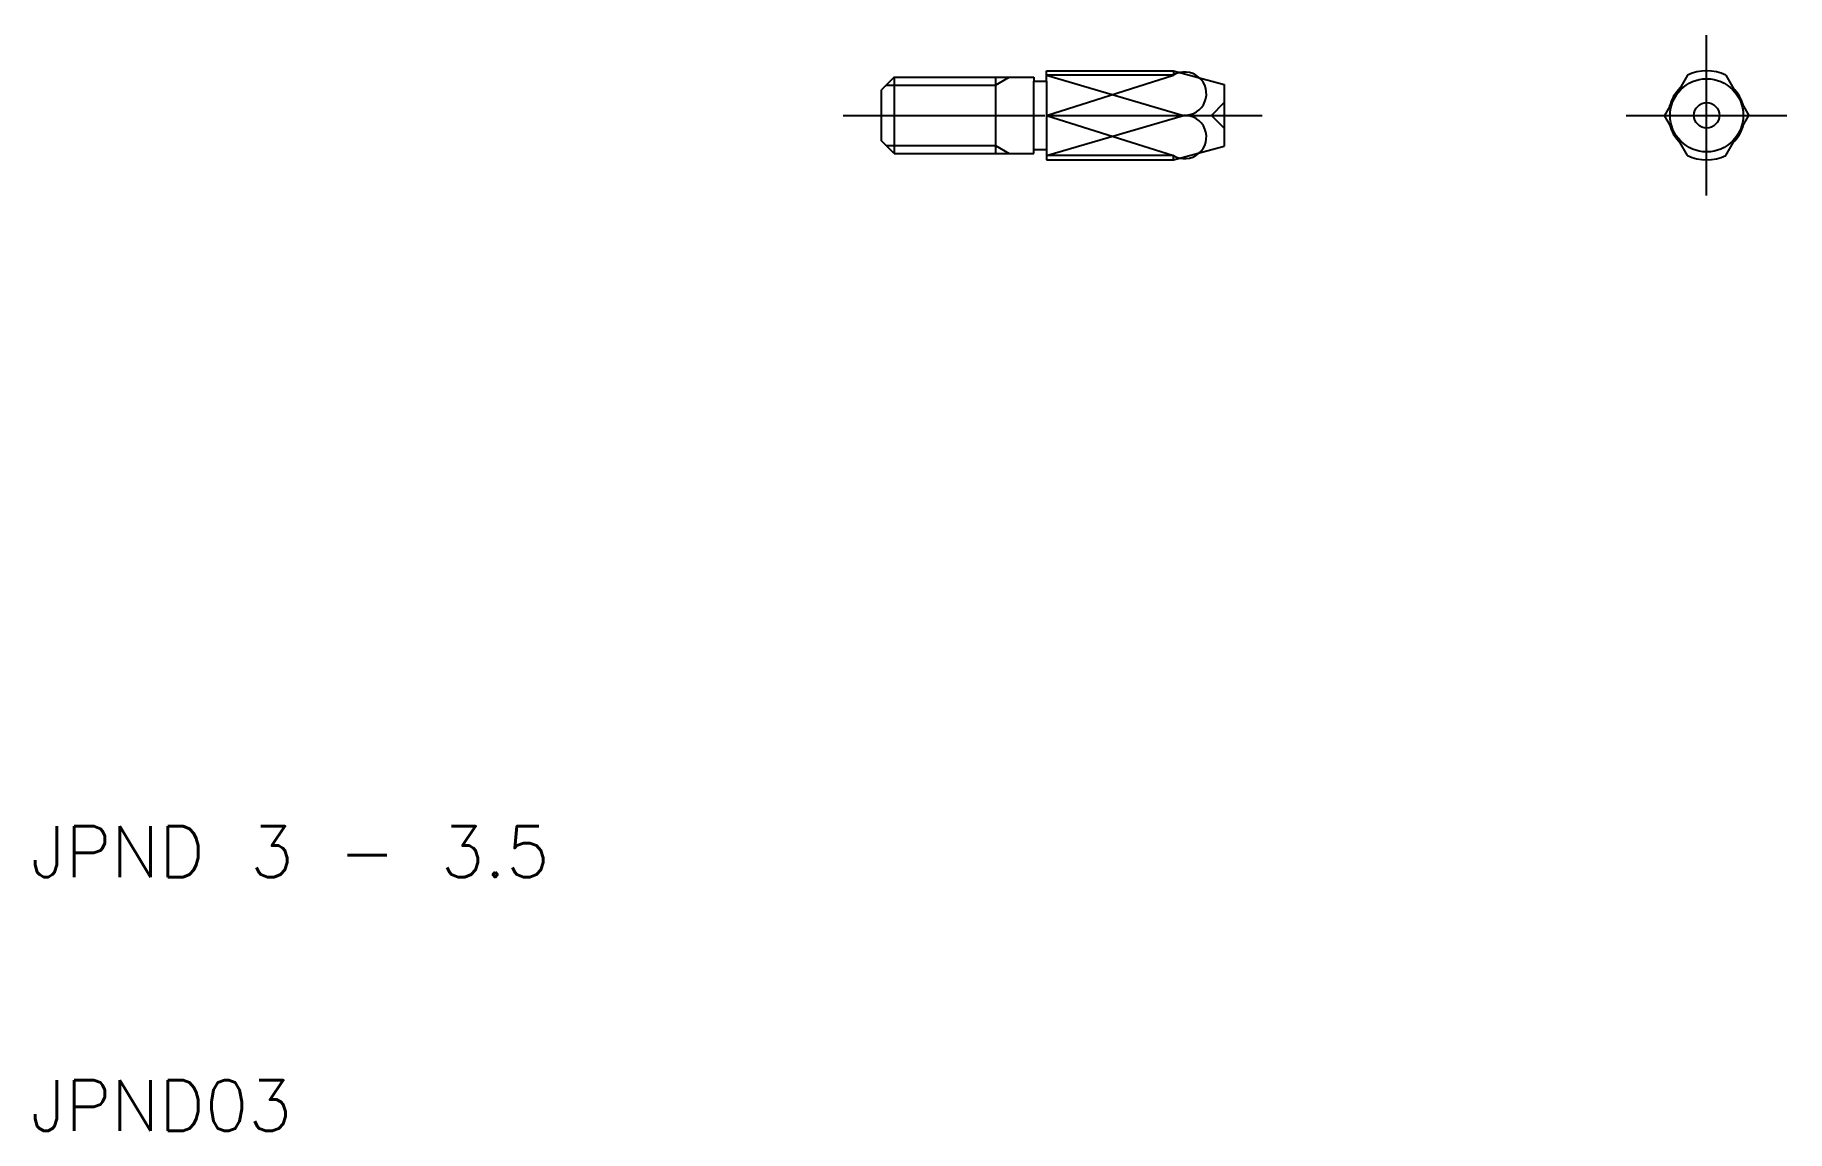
# Model space of a CAD drawing. Extents: x 10.2 to 79.2, y 10 to 53.2.
import ezdxf

# ---------------------------------------------------------------- set-up
doc = ezdxf.new("R2010")
doc.units = 0
doc.header["$LTSCALE"] = 0.25
doc.linetypes.add('CENTER', pattern=[50.8, 31.75, -6.35, 6.35, -6.35])
doc.linetypes.add('DASHED', pattern=[19.05, 12.7, -6.35])
doc.layers.get('0').update_dxf_attribs({"linetype": 'CONTINUOUS'})
doc.layers.add('CENTER', color=1, linetype='CENTER')
doc.styles.get("Standard").update_dxf_attribs({"font": 'txt.shx', "bigfont": 'extfont.shx'})

msp = doc.modelspace()

# ---------------------------------------------------------------- linework, layer by layer
for p, q in [((50, 51.75), (55, 51.75)), ((50, 51.35), (50, 51.75)), ((55, 51.75), (55, 51.581)), ((55, 51.75), (57, 51.214)), ((44, 51.5), (43.5, 51)), ((44, 51.5), (49.5, 51.5)), ((44, 51.5), (44, 48.5)), ((48, 51.5), (48, 48.5)), ((49.5, 51.5), (49.5, 51.35)), ((49.5, 48.65), (49.5, 51.35)), ((49.5, 51.35), (50, 51.35)), ((55, 51.581), (50, 51.581)), ((50, 51.35), (50, 48.65)), ((57, 51.214), (57, 48.786)), ((75.25, 51.581), (74.337, 50)), ((76.75, 51.581), (77.663, 50)), ((43.5, 49), (43.5, 51)), ((50, 50), (55.4, 50)), ((75.25, 48.419), (74.337, 50)), ((76.75, 48.419), (77.663, 50)), ((44, 48.5), (43.5, 49)), ((44, 48.5), (49.5, 48.5)), ((49.5, 48.65), (50, 48.65)), ((49.5, 48.5), (49.5, 48.65)), ((50, 48.65), (50, 48.25)), ((55, 48.419), (50, 48.419)), ((55, 48.25), (57, 48.786)), ((55, 48.25), (55, 48.419)), ((50, 48.25), (55, 48.25))]:
    msp.add_line(p, q)
at = {"color": 3}
for p, q in [((43.693, 51.194), (48, 51.194)), ((48, 51.194), (48.531, 51.5)), ((50, 51.581), (55.4, 50)), ((50, 50), (55, 51.581)), ((50, 50), (55, 48.419)), ((50, 48.419), (55.4, 50)), ((43.693, 48.806), (48, 48.806)), ((48, 48.806), (48.531, 48.5))]:
    msp.add_line(p, q, dxfattribs=at)
at = {"color": 3, "linetype": 'DASHED'}
for q in [(57, 50.5), (57, 49.5)]:
    msp.add_line((56.5, 50), q, dxfattribs=at)
for radius in [1.44, 0.5]:
    msp.add_circle((76, 50), radius)
for centre, radius, start, end in [((76, 50), 1.75, 64.62307, 115.37693), ((55.446, 50.853), 0.854, 266.88444, 121.50945), ((76, 50), 1.5, 133.75187, 166.24813), ((76, 50), 1.5, 13.75187, 46.24813), ((55.446, 49.147), 0.854, 238.49055, 93.11556), ((76, 50), 1.5, 193.75187, 226.24813), ((76, 50), 1.5, 313.75187, 346.24813), ((76, 50), 1.75, 244.62307, 295.37693)]:
    msp.add_arc(centre, radius, start, end)
at = {"layer": 'CENTER', "color": 1, "linetype": 'CENTER'}
for p, q in [((76, 46.837), (76, 53.163)), ((42, 50), (58.5, 50)), ((72.837, 50), (79.163, 50))]:
    msp.add_line(p, q, dxfattribs=at)

# ---------------------------------------------------------------- texts
for s, p in [('JPND 3 - 3.5', (10, 20)), ('JPND03', (10, 10))]:
    msp.add_text(s, height=2).set_placement(p)

doc.saveas('drawing.dxf')
